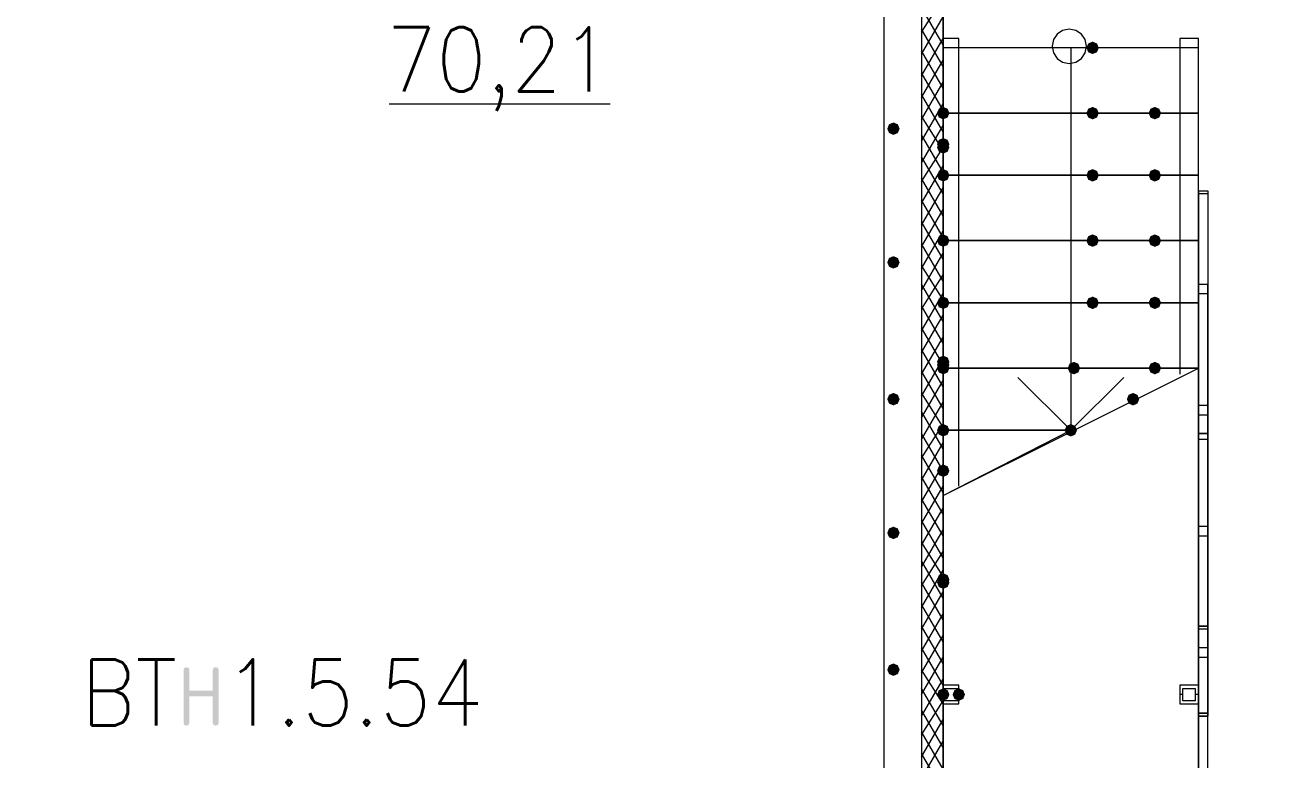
# Model space of a CAD drawing. Header units: millimetres. Extents: x 0 to 420, y 0 to 297.
# Drawn here: x 223.31 to 240.43, y 204.98 to 214.98 of the extents above; entities that cross this region are included whole.
import ezdxf

# ---------------------------------------------------------------- set-up
doc = ezdxf.new("R2010")
doc.units = ezdxf.units.MM
doc.styles.get("Standard").update_dxf_attribs({"font": 'STANDARD'})

msp = doc.modelspace()

# ---------------------------------------------------------------- hatches: boundary and pattern name
h = msp.add_hatch(color=7)
h.paths.add_polyline_path([(235.796667, 222.207667), (235.796667, 204.47)], flags=0)
h.paths.add_polyline_path([(235.796667, 204.47), (235.796667, 222.207667)], flags=0)
for color, points in [(254, [(237.913333, 214.672333), (237.888463, 214.612537), (237.828667, 214.587667), (237.768871, 214.612537), (237.744, 214.672333), (237.768871, 214.732129), (237.828667, 214.757), (237.888462, 214.732129)]), (254, [(235.881333, 213.783333), (235.856462, 213.723537), (235.796667, 213.698667), (235.736871, 213.723537), (235.712, 213.783333), (235.736871, 213.843129), (235.796667, 213.868), (235.856462, 213.843129)]), (254, [(237.913333, 213.783333), (237.888463, 213.723537), (237.828667, 213.698667), (237.768871, 213.723537), (237.744, 213.783333), (237.768871, 213.843129), (237.828667, 213.868), (237.888462, 213.843129)]), (254, [(238.76, 213.783333), (238.735129, 213.723537), (238.675333, 213.698667), (238.615538, 213.723537), (238.590667, 213.783333), (238.615537, 213.843129), (238.675333, 213.868), (238.735129, 213.843129)]), (7, [(235.204, 213.571667), (235.179129, 213.511871), (235.119333, 213.487), (235.059538, 213.511871), (235.034667, 213.571667), (235.059537, 213.631462), (235.119333, 213.656333), (235.179129, 213.631463)]), (254, [(235.881333, 213.36), (235.856462, 213.300204), (235.796667, 213.275333), (235.736871, 213.300204), (235.712, 213.36), (235.736871, 213.419796), (235.796667, 213.444667), (235.856462, 213.419796)]), (254, [(235.881333, 213.317667), (235.856462, 213.257871), (235.796667, 213.233), (235.736871, 213.257871), (235.712, 213.317667), (235.736871, 213.377462), (235.796667, 213.402333), (235.856462, 213.377463)]), (254, [(235.881333, 212.936667), (235.856462, 212.876871), (235.796667, 212.852), (235.736871, 212.876871), (235.712, 212.936667), (235.736871, 212.996462), (235.796667, 213.021333), (235.856462, 212.996463)]), (254, [(237.913333, 212.936667), (237.888463, 212.876871), (237.828667, 212.852), (237.768871, 212.876871), (237.744, 212.936667), (237.768871, 212.996462), (237.828667, 213.021333), (237.888462, 212.996463)]), (254, [(238.76, 212.936667), (238.735129, 212.876871), (238.675333, 212.852), (238.615538, 212.876871), (238.590667, 212.936667), (238.615537, 212.996462), (238.675333, 213.021333), (238.735129, 212.996463)]), (254, [(235.881333, 212.047667), (235.856462, 211.987871), (235.796667, 211.963), (235.736871, 211.987871), (235.712, 212.047667), (235.736871, 212.107462), (235.796667, 212.132333), (235.856462, 212.107463)]), (254, [(237.913333, 212.047667), (237.888463, 211.987871), (237.828667, 211.963), (237.768871, 211.987871), (237.744, 212.047667), (237.768871, 212.107462), (237.828667, 212.132333), (237.888462, 212.107463)]), (254, [(238.76, 212.047667), (238.735129, 211.987871), (238.675333, 211.963), (238.615538, 211.987871), (238.590667, 212.047667), (238.615537, 212.107462), (238.675333, 212.132333), (238.735129, 212.107463)]), (7, [(235.204, 211.751333), (235.179129, 211.691537), (235.119333, 211.666667), (235.059538, 211.691537), (235.034667, 211.751333), (235.059537, 211.811129), (235.119333, 211.836), (235.179129, 211.811129)]), (254, [(235.881333, 211.201), (235.856462, 211.141204), (235.796667, 211.116333), (235.736871, 211.141204), (235.712, 211.201), (235.736871, 211.260796), (235.796667, 211.285667), (235.856462, 211.260796)]), (254, [(237.913333, 211.201), (237.888463, 211.141204), (237.828667, 211.116333), (237.768871, 211.141204), (237.744, 211.201), (237.768871, 211.260796), (237.828667, 211.285667), (237.888462, 211.260796)]), (254, [(238.76, 211.201), (238.735129, 211.141204), (238.675333, 211.116333), (238.615538, 211.141204), (238.590667, 211.201), (238.615537, 211.260796), (238.675333, 211.285667), (238.735129, 211.260796)]), (254, [(235.881333, 210.396667), (235.856462, 210.336871), (235.796667, 210.312), (235.736871, 210.336871), (235.712, 210.396667), (235.736871, 210.456462), (235.796667, 210.481333), (235.856462, 210.456463)]), (254, [(235.881333, 210.354333), (235.856462, 210.294537), (235.796667, 210.269667), (235.736871, 210.294537), (235.712, 210.354333), (235.736871, 210.414129), (235.796667, 210.439), (235.856462, 210.414129)]), (254, [(235.881333, 210.312), (235.856462, 210.252204), (235.796667, 210.227333), (235.736871, 210.252204), (235.712, 210.312), (235.736871, 210.371796), (235.796667, 210.396667), (235.856462, 210.371796)]), (254, [(237.659333, 210.312), (237.634462, 210.252204), (237.574667, 210.227333), (237.514871, 210.252204), (237.49, 210.312), (237.514871, 210.371796), (237.574667, 210.396667), (237.634462, 210.371796)]), (254, [(238.76, 210.312), (238.735129, 210.252204), (238.675333, 210.227333), (238.615538, 210.252204), (238.590667, 210.312), (238.615537, 210.371796), (238.675333, 210.396667), (238.735129, 210.371796)]), (7, [(235.204, 209.888667), (235.179129, 209.828871), (235.119333, 209.804), (235.059538, 209.828871), (235.034667, 209.888667), (235.059537, 209.948462), (235.119333, 209.973333), (235.179129, 209.948463)]), (254, [(238.463667, 209.888667), (238.438796, 209.828871), (238.379, 209.804), (238.319204, 209.828871), (238.294333, 209.888667), (238.319204, 209.948462), (238.379, 209.973333), (238.438796, 209.948463)]), (254, [(235.881333, 209.465333), (235.856462, 209.405537), (235.796667, 209.380667), (235.736871, 209.405537), (235.712, 209.465333), (235.736871, 209.525129), (235.796667, 209.55), (235.856462, 209.525129)]), (254, [(235.881333, 209.465333), (235.856462, 209.405537), (235.796667, 209.380667), (235.736871, 209.405537), (235.712, 209.465333), (235.736871, 209.525129), (235.796667, 209.55), (235.856462, 209.525129)]), (254, [(237.617, 209.465333), (237.592129, 209.405537), (237.532333, 209.380667), (237.472537, 209.405537), (237.447667, 209.465333), (237.472537, 209.525129), (237.532333, 209.55), (237.592129, 209.525129)]), (254, [(235.881333, 208.915), (235.856462, 208.855204), (235.796667, 208.830333), (235.736871, 208.855204), (235.712, 208.915), (235.736871, 208.974796), (235.796667, 208.999667), (235.856462, 208.974796)]), (7, [(235.204, 208.068333), (235.179129, 208.008537), (235.119333, 207.983667), (235.059538, 208.008537), (235.034667, 208.068333), (235.059537, 208.128129), (235.119333, 208.153), (235.179129, 208.128129)]), (254, [(235.881333, 207.433333), (235.856462, 207.373538), (235.796667, 207.348667), (235.736871, 207.373538), (235.712, 207.433333), (235.736871, 207.493129), (235.796667, 207.518), (235.856462, 207.493129)]), (254, [(235.881333, 207.391), (235.856462, 207.331204), (235.796667, 207.306333), (235.736871, 207.331204), (235.712, 207.391), (235.736871, 207.450796), (235.796667, 207.475667), (235.856462, 207.450796)]), (7, [(225.462041, 205.483353), (225.462041, 206.199933), (225.472032, 206.229699), (225.50228, 206.239621), (225.532046, 206.229699), (225.541968, 206.199933), (225.541968, 205.921018), (225.860019, 205.921018), (225.860019, 206.199933), (225.869941, 206.229699), (225.899706, 206.239621), (225.929748, 206.229699), (225.939945, 206.199933), (225.939945, 205.483353), (225.929748, 205.453588), (225.899706, 205.443666), (225.869941, 205.453588), (225.860019, 205.483353), (225.860019, 205.841643), (225.541968, 205.841643), (225.541968, 205.483353), (225.532046, 205.453588), (225.50228, 205.443666), (225.472032, 205.453588)]), (7, [(235.204, 206.205667), (235.179129, 206.145871), (235.119333, 206.121), (235.059538, 206.145871), (235.034667, 206.205667), (235.059537, 206.265462), (235.119333, 206.290333), (235.179129, 206.265463)]), (7, [(235.881333, 205.867), (235.856462, 205.807204), (235.796667, 205.782333), (235.736871, 205.807204), (235.712, 205.867), (235.736871, 205.926796), (235.796667, 205.951667), (235.856462, 205.926796)]), (7, [(236.093, 205.867), (236.068129, 205.807204), (236.008333, 205.782333), (235.948537, 205.807204), (235.923667, 205.867), (235.948537, 205.926796), (236.008333, 205.951667), (236.068129, 205.926796)])]:
    msp.add_hatch(color=color).paths.add_polyline_path(points, flags=0)

# ---------------------------------------------------------------- linework, layer by layer
at = {"color": 7, "lineweight": 0}
for points in [[(217.889667, 222.207667), (217.889667, 187.706), (234.992333, 187.706), (234.992333, 222.207667)], [(235.796667, 222.207667), (235.796667, 204.47)], [(235.796667, 204.47), (235.796667, 222.207667)], [(235.796667, 222.207667), (235.796667, 204.47)], [(235.796667, 222.207667), (235.796667, 204.47)], [(235.796667, 213.783333), (239.268, 213.783333), (239.268, 214.672333), (235.796667, 214.672333)], [(235.796667, 212.936667), (239.268, 212.936667), (239.268, 213.783333), (235.796667, 213.783333)], [(235.796667, 212.047667), (239.268, 212.047667), (239.268, 212.936667), (235.796667, 212.936667)], [(239.268, 212.682667), (239.268, 212.725), (239.395, 212.725), (239.395, 212.682667)], [(235.796667, 211.201), (239.268, 211.201), (239.268, 212.047667), (235.796667, 212.047667)], [(235.796667, 210.312), (239.268, 210.312), (239.268, 211.201), (235.796667, 211.201)], [(235.796667, 208.576333), (237.532333, 209.465333), (235.796667, 209.465333)], [(239.395, 209.423), (239.268, 209.423)], [(239.395, 206.798333), (239.268, 206.798333)], [(236.008333, 205.74), (236.008333, 205.994), (235.796667, 205.994), (235.796667, 205.74)], [(239.268, 205.74), (239.268, 205.994), (239.014, 205.994), (239.014, 205.74)], [(236.008333, 205.782333), (235.796667, 205.782333), (235.796667, 205.951667), (236.008333, 205.951667)], [(239.225667, 205.782333), (239.056333, 205.782333), (239.056333, 205.951667), (239.225667, 205.951667)]]:
    msp.add_lwpolyline(points, close=True, dxfattribs=at)
for points in [[(235.500333, 222.207667), (235.500333, 191.177333)], [(235.796667, 222.207667), (235.796667, 204.47), (235.796667, 222.207667), (235.796667, 204.47)], [(235.796667, 191.177333), (235.796667, 222.207667)], [(235.500333, 214.884), (235.796667, 215.349667)], [(235.796667, 214.714667), (235.500333, 215.222667)], [(235.500333, 214.587667), (235.796667, 215.095667)], [(235.796667, 214.418333), (235.500333, 214.926333)], [(237.744, 214.693458), (237.72573, 214.784095), (237.675849, 214.858108), (237.601845, 214.908014), (237.511209, 214.926333), (237.420571, 214.908063), (237.346559, 214.858182), (237.296652, 214.784179), (237.278333, 214.693542)], [(235.500333, 214.291333), (235.796667, 214.799333)], [(235.796667, 214.799333), (235.796667, 214.672333), (235.796667, 208.576333)], [(236.008333, 208.703333), (236.008333, 214.672333), (236.008333, 214.799333), (235.796667, 214.799333)], [(239.014, 214.799333), (239.014, 214.672333), (239.014, 210.227333)], [(239.268, 210.312), (239.268, 214.672333), (239.268, 214.799333), (239.014, 214.799333)], [(235.796667, 214.122), (235.500333, 214.63)], [(235.796667, 214.672333), (235.796667, 213.783333)], [(237.278333, 214.693542), (237.296603, 214.602905), (237.346485, 214.528892), (237.420488, 214.478986), (237.511124, 214.460667), (237.601762, 214.478937), (237.675775, 214.528818), (237.725681, 214.602821), (237.744, 214.693458)], [(237.532333, 214.672333), (237.532333, 213.783333), (237.532333, 209.465333), (238.252, 210.185)], [(235.500333, 213.995), (235.796667, 214.503)], [(235.796667, 213.825667), (235.500333, 214.333667)], [(235.500333, 213.698667), (235.796667, 214.206667)], [(235.796667, 213.529333), (235.500333, 214.037333)], [(228.261333, 213.910333), (231.267, 213.910333)], [(235.500333, 213.402333), (235.796667, 213.910333)], [(235.796667, 213.275333), (235.500333, 213.741)], [(235.796667, 213.783333), (235.796667, 212.936667)], [(235.500333, 213.106), (235.796667, 213.614)], [(235.796667, 212.979), (235.500333, 213.487)], [(235.500333, 212.852), (235.796667, 213.317667)], [(235.796667, 212.682667), (235.500333, 213.190667)], [(235.500333, 212.555667), (235.796667, 213.063667)], [(235.796667, 212.386333), (235.500333, 212.894333)], [(235.796667, 212.936667), (235.796667, 212.047667)], [(235.500333, 212.259333), (235.796667, 212.767333)], [(239.395, 212.725), (239.395, 205.613), (239.395, 205.570667), (239.268, 205.570667)], [(239.268, 212.725), (239.268, 205.613), (239.395, 205.613)], [(235.796667, 212.09), (235.500333, 212.598)], [(235.500333, 211.963), (235.796667, 212.471)], [(235.796667, 211.793667), (235.500333, 212.301667)], [(235.500333, 211.666667), (235.796667, 212.174667)], [(235.796667, 211.497333), (235.500333, 212.005333)], [(235.796667, 212.047667), (235.796667, 211.201)], [(235.500333, 211.370333), (235.796667, 211.878333)], [(235.796667, 211.243333), (235.500333, 211.709)], [(235.500333, 211.116333), (235.796667, 211.582)], [(235.796667, 210.947), (235.500333, 211.455)], [(235.500333, 210.82), (235.796667, 211.328)], [(239.268, 203.665667), (239.268, 203.708), (239.268, 211.455), (239.395, 211.455)], [(239.268, 203.708), (239.395, 203.708), (239.395, 211.455)], [(239.268, 211.328), (239.395, 211.328)], [(235.796667, 210.650667), (235.500333, 211.158667)], [(235.796667, 211.201), (235.796667, 210.312)], [(235.500333, 210.523667), (235.796667, 211.031667)], [(235.796667, 210.354333), (235.500333, 210.862333)], [(235.500333, 210.227333), (235.796667, 210.735333)], [(235.796667, 210.058), (235.500333, 210.566)], [(235.500333, 209.931), (235.796667, 210.439)], [(235.796667, 209.761667), (235.500333, 210.269667)], [(235.796667, 210.312), (235.796667, 209.465333)], [(239.268, 210.312), (235.796667, 210.312), (235.796667, 209.465333), (237.532333, 209.465333)], [(235.796667, 209.465333), (235.796667, 208.576333), (239.268, 210.312)], [(235.500333, 209.634667), (235.796667, 210.142667)], [(237.532333, 209.465333), (236.812667, 210.185)], [(235.796667, 209.507667), (235.500333, 209.973333)], [(235.500333, 209.338333), (235.796667, 209.846333)], [(239.395, 209.804), (239.268, 209.804)], [(235.796667, 209.211333), (235.500333, 209.719333)], [(239.268, 209.677), (239.395, 209.677)], [(235.500333, 209.084333), (235.796667, 209.55)], [(235.796667, 208.915), (235.500333, 209.423)], [(235.796667, 209.465333), (237.532333, 209.465333)], [(235.500333, 208.788), (235.796667, 209.296)], [(239.395, 209.338333), (239.268, 209.338333)], [(239.395, 209.338333), (239.268, 209.338333)], [(235.796667, 208.618667), (235.500333, 209.126667)], [(235.500333, 208.491667), (235.796667, 208.999667)], [(235.796667, 208.322333), (235.500333, 208.830333)], [(235.500333, 208.195333), (235.796667, 208.703333)], [(235.796667, 208.026), (235.500333, 208.534)], [(235.500333, 207.899), (235.796667, 208.407)], [(235.796667, 207.729667), (235.500333, 208.237667)], [(235.500333, 207.602667), (235.796667, 208.110667)], [(239.395, 208.153), (239.268, 208.153)], [(235.796667, 207.475667), (235.500333, 207.941333)], [(239.268, 208.026), (239.395, 208.026)], [(235.500333, 207.348667), (235.796667, 207.814333)], [(235.796667, 207.179333), (235.500333, 207.687333)], [(235.500333, 207.052333), (235.796667, 207.560333)], [(235.796667, 206.883), (235.500333, 207.391)], [(235.500333, 206.756), (235.796667, 207.264)], [(235.796667, 206.586667), (235.500333, 207.094667)], [(235.500333, 206.459667), (235.796667, 206.967667)], [(235.796667, 206.290333), (235.500333, 206.798333)], [(235.500333, 206.163333), (235.796667, 206.671333)], [(239.268, 206.798333), (239.395, 206.798333)], [(239.395, 206.756), (239.268, 206.756)], [(239.395, 206.756), (239.268, 206.756)], [(239.395, 206.756), (239.268, 206.756)], [(235.796667, 205.994), (235.500333, 206.502)], [(239.395, 206.502), (239.268, 206.502)], [(235.500333, 205.867), (235.796667, 206.375)], [(239.268, 206.375), (239.395, 206.375)], [(235.796667, 205.74), (235.500333, 206.205667)], [(235.500333, 205.570667), (235.796667, 206.078667)], [(235.796667, 205.443667), (235.500333, 205.951667)], [(239.056333, 205.867), (239.014, 205.867)], [(239.268, 205.867), (239.225667, 205.867)], [(235.500333, 205.316667), (235.796667, 205.782333)], [(235.796667, 205.147333), (235.500333, 205.655333)], [(235.500333, 205.020333), (235.796667, 205.528333)], [(239.268, 205.613), (239.268, 203.750333)], [(239.268, 203.750333), (239.395, 203.750333), (239.395, 205.613), (239.268, 205.613)], [(239.268, 205.613), (239.268, 205.570667)], [(239.268, 205.570667), (239.395, 205.570667)], [(235.796667, 204.851), (235.500333, 205.359)], [(235.500333, 204.724), (235.796667, 205.232)], [(235.796667, 204.554667), (235.500333, 205.062667)]]:
    msp.add_lwpolyline(points, dxfattribs=at)
at = {"color": 8, "lineweight": 0}
msp.add_lwpolyline([(239.268, 196.638333), (239.268, 187.706), (251.883333, 187.706), (251.883333, 222.207667), (235.796667, 222.207667), (235.796667, 196.638333)], close=True, dxfattribs=at)

# ---------------------------------------------------------------- texts
at = {"color": 7, "attachment_point": 1}
for s, insert, char_height, width in [('70,21', (228.219007, 214.9517), 0.872032, 2.56764978), ('BT', (224.070337, 206.34524), 0.90157, 1.30226778), ('1.5.54', (226.01766, 206.34524), 0.90157, 3.00523333)]:
    msp.add_mtext(s, dxfattribs=dict(at, insert=insert, char_height=char_height, width=width))

doc.saveas('drawing.dxf')
